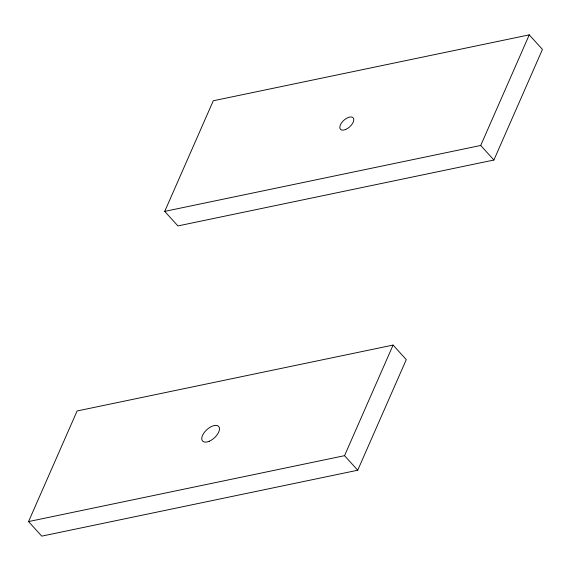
<?xml version="1.0" encoding="UTF-8"?>
<svg xmlns="http://www.w3.org/2000/svg" width="571" height="571" viewBox="0 0 571 571"><rect width="100%" height="100%" fill="white"/><g stroke="black" fill="none" stroke-linecap="round" stroke-linejoin="round"><path stroke-width="0.86" d="M28.55 521.58L77.099 410.977L393.091 345.07L406.281 359.623L357.724 470.226L41.74 536.14L28.55 521.58L344.541 455.672L393.091 345.07M164.719 211.377L213.276 100.774L529.26 34.86L542.45 49.42L493.901 160.023L177.909 225.93L164.719 211.377L480.711 145.469L529.26 34.86M480.711 145.469L493.901 160.023M344.541 455.672L357.724 470.226M209.25 441.247A10.863 5.567 -42.2 0 0 218.914 426.758A10.863 5.567 -42.2 0 0 203.726 433.268A10.863 5.567 -42.2 0 0 209.25 441.247M345.733 129.453A8.579 4.397 -42.2 0 0 353.335 118.011A8.579 4.397 -42.2 0 0 341.337 123.186A8.579 4.397 -42.2 0 0 345.733 129.453"/></g></svg>
